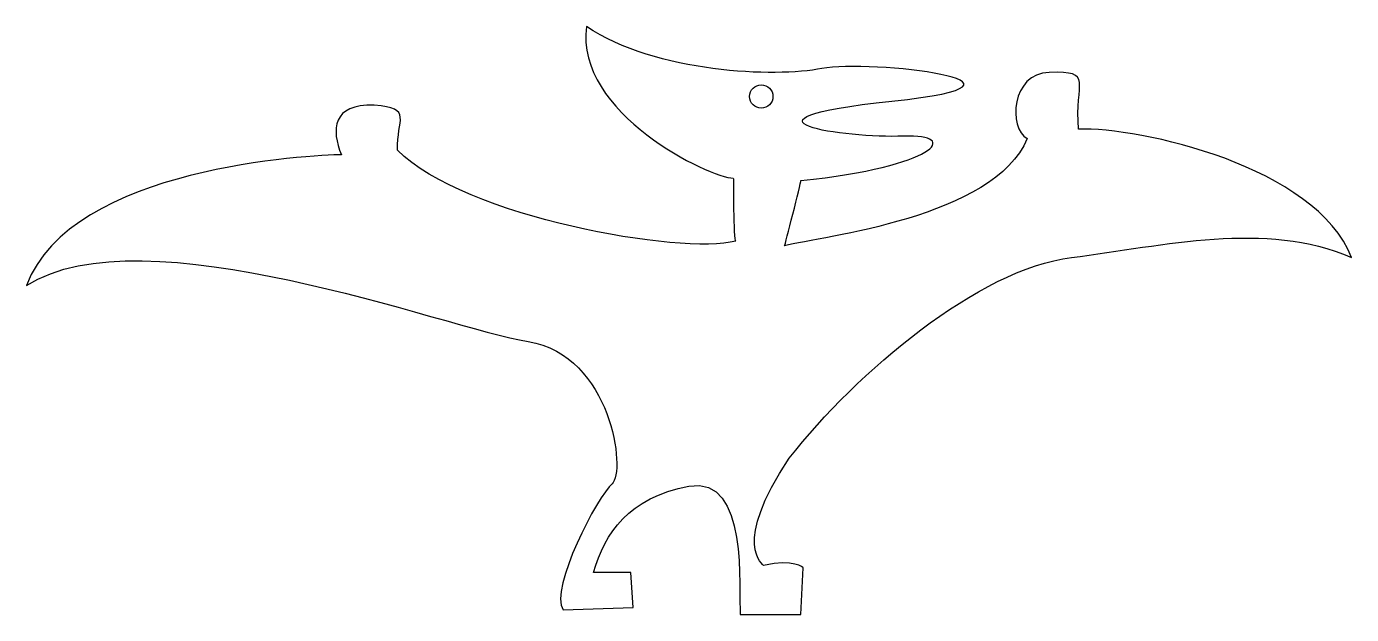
# Model space of a CAD drawing. Header units: centimetres. Extents: x -9.8 to 9.8, y -4.4 to 4.4.
import ezdxf

# ---------------------------------------------------------------- set-up
doc = ezdxf.new("R2010")
doc.units = ezdxf.units.CM
doc.header["$MEASUREMENT"] = 0
doc.layers.add('Camada 1', color=7, linetype='Continuous')

msp = doc.modelspace()

# ---------------------------------------------------------------- linework, layer by layer
at = {"layer": 'Camada 1'}
for points, knots in [([(-1.41989, -3.74105), (-1.41989, -3.74105), (-0.86582, -3.74105), (-0.86582, -3.74105), (-0.86582, -3.74105), (-0.86582, -3.74105), (-0.83119, -4.26048), (-0.83119, -4.26048), (-0.83119, -4.26048), (-0.83119, -4.26048), (-1.87029, -4.29533), (-1.87029, -4.29533), (-1.87029, -4.29533), (-2.07807, -3.98347), (-1.35065, -2.59787), (-1.14287, -2.4247), (-1.14287, -2.4247), (-0.93509, -2.25156), (-1.14308, -0.51944), (-2.38996, -0.31168), (-2.38996, -0.31168), (-3.6368, -0.1039), (-8.10548, 1.62798), (-9.83739, 0.51964), (-9.83739, 0.51964), (-9.17921, 2.28626), (-5.57691, 2.45941), (-5.16114, 2.45941), (-5.16114, 2.45941), (-5.31235, 2.82689), (-5.30007, 3.22146), (-4.6733, 3.1949), (-4.6733, 3.1949), (-4.08762, 3.15222), (-4.3427, 2.98442), (-4.32958, 2.52865), (-4.32958, 2.52865), (-3.32512, 1.52419), (-0.10373, 0.97002), (0.69295, 1.17779), (0.69295, 1.17779), (0.65829, 1.17779), (0.65829, 2.11299), (0.65829, 2.11299), (0.65829, 2.11299), (0.312, 2.11299), (-1.69735, 3.08282), (-1.52397, 4.36454), (-1.52397, 4.36454), (-0.48466, 3.67183), (1.28186, 3.60259), (1.97464, 3.7411), (1.97464, 3.7411), (2.66742, 3.87961), (5.64663, 3.53311), (3.01395, 3.25607), (3.01395, 3.25607), (0.38127, 2.97903), (2.32114, 2.7019), (3.18709, 2.73653), (3.18709, 2.73653), (4.05304, 2.77116), (3.6721, 2.28613), (1.66298, 2.07835), (1.66298, 2.07835), (1.66298, 2.04372), (1.42036, 1.10852), (1.42036, 1.10852), (1.42036, 1.10852), (1.97464, 1.24703), (4.53784, 1.52418), (5.02287, 2.70189), (5.02287, 2.70189), (4.74154, 2.85342), (4.78004, 3.67183), (5.3487, 3.68238), (5.3487, 3.68238), (6.02712, 3.70648), (5.71994, 3.54226), (5.78489, 2.84042), (5.78489, 2.84042), (6.68569, 2.87505), (9.31771, 2.28636), (9.83738, 0.93539), (9.83738, 0.93539), (8.55569, 1.48956), (7.06619, 1.10875), (5.68059, 0.93539), (5.68059, 0.93539), (4.29499, 0.76203), (2.49405, -0.76186), (1.48938, -2.04358), (1.48938, -2.04358), (0.62324, -3.3253), (1.10825, -3.63717), (1.10825, -3.63717), (1.10825, -3.63717), (1.55865, -3.53306), (1.69719, -3.6718), (1.69719, -3.6718), (1.69719, -3.6718), (1.69719, -3.6718), (1.66253, -4.36461), (1.66253, -4.36461), (1.66253, -4.36461), (1.66253, -4.36461), (0.76197, -4.36459), (0.76197, -4.36459), (0.76197, -4.36459), (0.72712, -4.01809), (0.90069, -2.28618), (-0.00008, -2.45935), (-0.00008, -2.45935), (-0.90091, -2.6325), (-1.24611, -3.15214), (-1.41989, -3.74105)], [0, 0, 0, 0, 0.03333333, 0.03333333, 0.03333333, 0.03333333, 0.06666667, 0.06666667, 0.06666667, 0.06666667, 0.1, 0.1, 0.1, 0.1, 0.13333333, 0.13333333, 0.13333333, 0.13333333, 0.16666667, 0.16666667, 0.16666667, 0.16666667, 0.2, 0.2, 0.2, 0.2, 0.23333333, 0.23333333, 0.23333333, 0.23333333, 0.26666667, 0.26666667, 0.26666667, 0.26666667, 0.3, 0.3, 0.3, 0.3, 0.33333333, 0.33333333, 0.33333333, 0.33333333, 0.36666667, 0.36666667, 0.36666667, 0.36666667, 0.4, 0.4, 0.4, 0.4, 0.43333333, 0.43333333, 0.43333333, 0.43333333, 0.46666667, 0.46666667, 0.46666667, 0.46666667, 0.5, 0.5, 0.5, 0.5, 0.53333333, 0.53333333, 0.53333333, 0.53333333, 0.56666667, 0.56666667, 0.56666667, 0.56666667, 0.6, 0.6, 0.6, 0.6, 0.63333333, 0.63333333, 0.63333333, 0.63333333, 0.66666667, 0.66666667, 0.66666667, 0.66666667, 0.7, 0.7, 0.7, 0.7, 0.73333333, 0.73333333, 0.73333333, 0.73333333, 0.76666667, 0.76666667, 0.76666667, 0.76666667, 0.8, 0.8, 0.8, 0.8, 0.83333333, 0.83333333, 0.83333333, 0.83333333, 0.86666667, 0.86666667, 0.86666667, 0.86666667, 0.9, 0.9, 0.9, 0.9, 0.93333333, 0.93333333, 0.93333333, 0.93333333, 1, 1, 1, 1]), ([(1.07363, 3.15233), (1.16933, 3.15233), (1.24677, 3.22988), (1.24677, 3.32547), (1.24677, 3.32547), (1.24677, 3.42109), (1.16933, 3.49861), (1.07363, 3.49861), (1.07363, 3.49861), (0.97793, 3.49861), (0.90049, 3.42109), (0.90049, 3.32547), (0.90049, 3.32547), (0.90048, 3.22987), (0.97793, 3.15233), (1.07363, 3.15233)], [0, 0, 0, 0, 0.2, 0.2, 0.2, 0.2, 0.4, 0.4, 0.4, 0.4, 0.6, 0.6, 0.6, 0.6, 1, 1, 1, 1])]:
    msp.add_open_spline(points, degree=3, knots=knots, dxfattribs=at)

doc.saveas('drawing.dxf')
